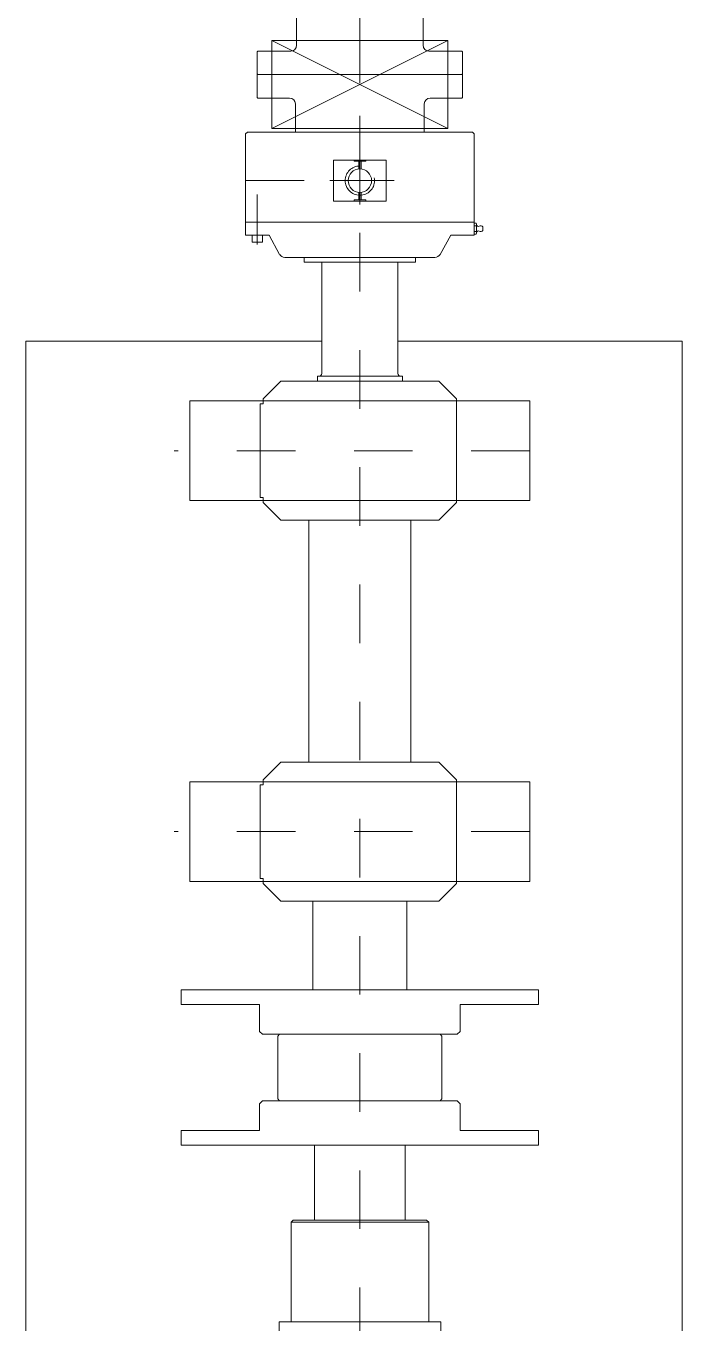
# Model space of a CAD drawing. Header units: metres. Extents: x 497148 to 498044, y 2998751 to 2999627.
# Drawn here: x 497604.914 to 497606.034, y 2999599.19 to 2999601.404 of the extents above; entities that cross this region are included whole.
import ezdxf

# ---------------------------------------------------------------- set-up
doc = ezdxf.new("R2010")
doc.units = ezdxf.units.M
for name, pattern in [('ACAD_ISO04W100', [30.5, 24, -3, 0.5, -3]), ('AD_LTYPE1 0 mm', [2, 1, -1]), ('AD_LTYPE2 0 mm', [16, 13, -1, 1, -1]), ('点画线', [18, 12, -2, 2, -2]), ('虚线', [2, 1, -1])]:
    doc.linetypes.add(name, pattern=pattern)
for name, color, linetype, lineweight in [('ACAD中心线', 1, 'AD_LTYPE2 0 mm', 0), ('ACAD实线', 7, 'Continuous', 0), ('ACAD虚线', 5, 'AD_LTYPE1 0 mm', 0), ('管道', 7, 'Continuous', 20), ('设备', 253, 'Continuous', 15)]:
    doc.layers.add(name, color=color, linetype=linetype, lineweight=lineweight)

# ---------------------------------------------------------------- blocks, each defined once
blk = doc.blocks.new('*X419')
at = {"layer": 'ACAD中心线', "linetype": 'AD_LTYPE1 0 mm', "lineweight": 0}
for p, q in [((0, -79.6), (0, 0)), ((-48.1, -40.8), (51.2, -40.8))]:
    blk.add_line(p, q, dxfattribs=at)
at = {"layer": 'ACAD实线', "linetype": 'Continuous', "lineweight": 0}
for p, q in [((-45, -75.8), (-45, -5.8)), ((-45, -5.8), (45, -5.8)), ((45, -5.8), (45, -75.8)), ((45, -75.8), (-45, -75.8))]:
    blk.add_line(p, q, dxfattribs=at)
blk.add_circle((0, -40.8), 20, dxfattribs=at)
at = {"layer": 'ACAD虚线', "linetype": 'AD_LTYPE2 0 mm', "lineweight": 0}
for p, q in [((-10, -7.8), (-10, -5.8)), ((-10, -7.8), (10, -7.8)), ((-2, -7.8), (-2, -20.8)), ((2, -7.8), (2, -20.8)), ((10, -7.8), (10, -5.8)), ((-2, -73.8), (-2, -60.8)), ((2, -73.8), (2, -60.8)), ((-10, -73.8), (-10, -75.8)), ((-10, -73.8), (10, -73.8)), ((10, -73.8), (10, -75.8))]:
    blk.add_line(p, q, dxfattribs=at)
blk = doc.blocks.new('*X420')
at = {"layer": 'ACAD中心线', "linetype": 'AD_LTYPE1 0 mm', "lineweight": 0}
for p, q in [((0, -79.6), (0, 0)), ((-48.1, -40.8), (51.2, -40.8))]:
    blk.add_line(p, q, dxfattribs=at)
at = {"layer": 'ACAD实线', "linetype": 'Continuous', "lineweight": 0}
for p, q in [((-45, -75.8), (-45, -5.8)), ((-45, -5.8), (45, -5.8)), ((45, -5.8), (45, -75.8)), ((45, -75.8), (-45, -75.8))]:
    blk.add_line(p, q, dxfattribs=at)
blk.add_circle((0, -40.8), 20, dxfattribs=at)
at = {"layer": 'ACAD虚线', "linetype": 'AD_LTYPE2 0 mm', "lineweight": 0}
for p, q in [((-10, -7.8), (-10, -5.8)), ((-10, -7.8), (10, -7.8)), ((-2, -7.8), (-2, -20.8)), ((2, -7.8), (2, -20.8)), ((10, -7.8), (10, -5.8)), ((-2, -73.8), (-2, -60.8)), ((2, -73.8), (2, -60.8)), ((-10, -73.8), (-10, -75.8)), ((-10, -73.8), (10, -73.8)), ((10, -73.8), (10, -75.8))]:
    blk.add_line(p, q, dxfattribs=at)
blk = doc.blocks.new('*X421')
at = {"layer": 'ACAD中心线', "linetype": 'AD_LTYPE1 0 mm', "lineweight": 0}
for p, q in [((0, -79.6), (0, 0)), ((-48.1, -40.8), (51.2, -40.8))]:
    blk.add_line(p, q, dxfattribs=at)
at = {"layer": 'ACAD实线', "linetype": 'Continuous', "lineweight": 0}
for p, q in [((-45, -75.8), (-45, -5.8)), ((-45, -5.8), (45, -5.8)), ((45, -5.8), (45, -75.8)), ((45, -75.8), (-45, -75.8))]:
    blk.add_line(p, q, dxfattribs=at)
blk.add_circle((0, -40.8), 20, dxfattribs=at)
at = {"layer": 'ACAD虚线', "linetype": 'AD_LTYPE2 0 mm', "lineweight": 0}
for p, q in [((-10, -7.8), (-10, -5.8)), ((-10, -7.8), (10, -7.8)), ((-2, -7.8), (-2, -20.8)), ((2, -7.8), (2, -20.8)), ((10, -7.8), (10, -5.8)), ((-2, -73.8), (-2, -60.8)), ((2, -73.8), (2, -60.8)), ((-10, -73.8), (-10, -75.8)), ((-10, -73.8), (10, -73.8)), ((10, -73.8), (10, -75.8))]:
    blk.add_line(p, q, dxfattribs=at)
blk = doc.blocks.new('*X422')
at = {"layer": 'ACAD中心线', "linetype": 'AD_LTYPE1 0 mm', "lineweight": 0}
for p, q in [((0, -79.6), (0, 0)), ((-48.1, -40.8), (51.2, -40.8))]:
    blk.add_line(p, q, dxfattribs=at)
at = {"layer": 'ACAD实线', "linetype": 'Continuous', "lineweight": 0}
for p, q in [((-45, -75.8), (-45, -5.8)), ((-45, -5.8), (45, -5.8)), ((45, -5.8), (45, -75.8)), ((45, -75.8), (-45, -75.8))]:
    blk.add_line(p, q, dxfattribs=at)
blk.add_circle((0, -40.8), 20, dxfattribs=at)
at = {"layer": 'ACAD虚线', "linetype": 'AD_LTYPE2 0 mm', "lineweight": 0}
for p, q in [((-10, -7.8), (-10, -5.8)), ((-10, -7.8), (10, -7.8)), ((-2, -7.8), (-2, -20.8)), ((2, -7.8), (2, -20.8)), ((10, -7.8), (10, -5.8)), ((-2, -73.8), (-2, -60.8)), ((2, -73.8), (2, -60.8)), ((-10, -73.8), (-10, -75.8)), ((-10, -73.8), (10, -73.8)), ((10, -73.8), (10, -75.8))]:
    blk.add_line(p, q, dxfattribs=at)
blk = doc.blocks.new('A$C18155853')
at = {"layer": '设备', "linetype": 'ACAD_ISO04W100', "ltscale": 0.05}
blk.add_line((-2013.7, -6748.3), (-2013.7, 4357.5), dxfattribs=at)
at = {"layer": '设备', "color": 1, "linetype": '点画线'}
for p, q in [((-2013.7, -3909), (-2013.7, -4192.9)), ((-2163.7, -4187.9), (-2163.7, -4127.9)), ((-1863.7, -4184.2), (-1863.7, -4132.3))]:
    blk.add_line(p, q, dxfattribs=at)
at = {"layer": '设备', "linetype": 'Continuous', "lineweight": 0}
for p, q in [((-2121.7, -4033), (-2121.7, -4128)), ((-1905.7, -4033), (-1905.7, -4128)), ((-2188.7, -4139), (-2187.7, -4138)), ((-2188.7, -4177), (-2188.7, -4139)), ((-2188.7, -4178), (-2188.7, -4139)), ((-2187.7, -4138), (-2134.7, -4138)), ((-1895.7, -4138), (-1839.7, -4138)), ((-1838.7, -4139), (-1839.7, -4138)), ((-1838.7, -4177), (-1838.7, -4139)), ((-1838.7, -4178), (-1838.7, -4139)), ((-2187.7, -4178), (-2188.7, -4177)), ((-2188.7, -4178), (-2188.7, -4217)), ((-2013.7, -4178), (-2188.7, -4178)), ((-2187.7, -4178), (-1839.7, -4178)), ((-1838.7, -4178), (-2013.7, -4178)), ((-1839.7, -4178), (-1838.7, -4177)), ((-1838.7, -4178), (-1838.7, -4217)), ((-2187.7, -4218), (-2188.7, -4217)), ((-2187.7, -4218), (-2188.7, -4217)), ((-2133.7, -4218), (-2187.7, -4218)), ((-2133.7, -4218), (-2187.7, -4218)), ((-2123.7, -4228), (-2123.7, -4276)), ((-2123.7, -4228), (-2123.7, -4276)), ((-1903.7, -4228), (-1903.7, -4276)), ((-1903.7, -4228), (-1903.7, -4276)), ((-1903.7, -4228), (-1903.7, -4276)), ((-1903.7, -4228), (-1903.7, -4276)), ((-1839.7, -4218), (-1893.7, -4218)), ((-1839.7, -4218), (-1893.7, -4218)), ((-1838.7, -4217), (-1839.7, -4218)), ((-1838.7, -4217), (-1839.7, -4218)), ((-2205.7, -4276), (-2208.7, -4279)), ((-2205.7, -4276), (-2208.7, -4279)), ((-2205.7, -4276), (-2208.7, -4279)), ((-2205.7, -4276), (-2208.7, -4279)), ((-2208.7, -4279), (-2208.7, -4430)), ((-2208.7, -4279), (-2208.7, -4430)), ((-2208.7, -4279), (-2208.7, -4430)), ((-2208.7, -4279), (-2208.7, -4430)), ((-2205.7, -4276), (-2013.7, -4276)), ((-2205.7, -4276), (-2013.7, -4276)), ((-2205.7, -4276), (-2013.7, -4276)), ((-2205.7, -4276), (-2013.7, -4276)), ((-2013.7, -4276), (-1821.7, -4276)), ((-2013.7, -4276), (-1821.7, -4276)), ((-2013.7, -4276), (-1821.7, -4276)), ((-2013.7, -4276), (-1821.7, -4276)), ((-1821.7, -4276), (-1818.7, -4279)), ((-1821.7, -4276), (-1818.7, -4279)), ((-1821.7, -4276), (-1818.7, -4279)), ((-1821.7, -4276), (-1818.7, -4279)), ((-1818.7, -4279), (-1818.7, -4430)), ((-1818.7, -4279), (-1818.7, -4430)), ((-1818.7, -4279), (-1818.7, -4430)), ((-1818.7, -4279), (-1818.7, -4430)), ((-2208.7, -4430), (-2208.7, -4452)), ((-2208.7, -4430), (-1818.7, -4430)), ((-2208.7, -4430), (-2208.7, -4452)), ((-2208.7, -4430), (-1818.7, -4430)), ((-2208.7, -4430), (-2208.7, -4452)), ((-2208.7, -4430), (-1818.7, -4430)), ((-2208.7, -4430), (-2208.7, -4452)), ((-2208.7, -4430), (-1818.7, -4430)), ((-1818.7, -4430), (-1818.7, -4452)), ((-1818.7, -4430), (-1818.7, -4452)), ((-1818.7, -4430), (-1818.7, -4452)), ((-1818.7, -4430), (-1818.7, -4452)), ((-1803.7, -4444.1), (-1803.7, -4437.9)), ((-1803.7, -4444.1), (-1803.7, -4437.9)), ((-1803.7, -4444.1), (-1803.7, -4437.9)), ((-1803.7, -4444.1), (-1803.7, -4437.9)), ((-2208.7, -4452), (-2168.7, -4452)), ((-2208.7, -4452), (-2168.7, -4452)), ((-2208.7, -4452), (-2168.7, -4452)), ((-2208.7, -4452), (-2168.7, -4452)), ((-2168.7, -4452), (-2150.6, -4484.8)), ((-2168.7, -4452), (-2150.6, -4484.8)), ((-2168.7, -4452), (-2150.6, -4484.8)), ((-2168.7, -4452), (-2150.6, -4484.8)), ((-1858.7, -4452), (-1876.9, -4484.8)), ((-1858.7, -4452), (-1876.9, -4484.8)), ((-1858.7, -4452), (-1876.9, -4484.8)), ((-1858.7, -4452), (-1876.9, -4484.8)), ((-1858.7, -4452), (-1818.7, -4452)), ((-1858.7, -4452), (-1818.7, -4452)), ((-1858.7, -4452), (-1818.7, -4452)), ((-1858.7, -4452), (-1818.7, -4452)), ((-2141.8, -4490), (-2013.7, -4490)), ((-2141.8, -4490), (-2013.7, -4490)), ((-2141.8, -4490), (-2013.7, -4490)), ((-2141.8, -4490), (-2013.7, -4490)), ((-2108.7, -4490), (-2108.7, -4498)), ((-2108.7, -4490), (-2108.7, -4498)), ((-2108.7, -4490), (-2108.7, -4498)), ((-2108.7, -4490), (-2108.7, -4498)), ((-2013.7, -4490), (-1885.6, -4490)), ((-2013.7, -4490), (-1885.6, -4490)), ((-2013.7, -4490), (-1885.6, -4490)), ((-2013.7, -4490), (-1885.6, -4490)), ((-1918.7, -4490), (-1918.7, -4498)), ((-1918.7, -4490), (-1918.7, -4498)), ((-1918.7, -4490), (-1918.7, -4498)), ((-1918.7, -4490), (-1918.7, -4498)), ((-2108.7, -4498), (-1918.7, -4498)), ((-2108.7, -4498), (-1918.7, -4498)), ((-2108.7, -4498), (-1918.7, -4498)), ((-2108.7, -4498), (-1918.7, -4498)), ((-1948.7, -4498), (-2078.7, -4498)), ((-2078.7, -4498), (-2078.7, -4688)), ((-1948.7, -4498), (-2078.7, -4498)), ((-2078.7, -4498), (-2078.7, -4688)), ((-1948.7, -4498), (-2078.7, -4498)), ((-2078.7, -4498), (-2078.7, -4688)), ((-1948.7, -4498), (-2078.7, -4498)), ((-2078.7, -4498), (-2078.7, -4688)), ((-1948.7, -4498), (-1948.7, -4688)), ((-1948.7, -4498), (-1948.7, -4688)), ((-1948.7, -4498), (-1948.7, -4688)), ((-1948.7, -4498), (-1948.7, -4688)), ((-2086.2, -4693), (-1941.2, -4693)), ((-2086.2, -4693), (-2086.2, -4701.5)), ((-2086.2, -4693), (-1941.2, -4693)), ((-2086.2, -4693), (-2086.2, -4701.5)), ((-2086.2, -4693), (-1941.2, -4693)), ((-2086.2, -4693), (-2086.2, -4701.5)), ((-2086.2, -4693), (-1941.2, -4693)), ((-2086.2, -4693), (-2086.2, -4701.5)), ((-2078.7, -4693), (-1948.7, -4693)), ((-2078.7, -4693), (-1948.7, -4693)), ((-2078.7, -4693), (-1948.7, -4693)), ((-2078.7, -4693), (-1948.7, -4693)), ((-1941.2, -4693), (-1941.2, -4701.5)), ((-1941.2, -4693), (-1941.2, -4701.5)), ((-1941.2, -4693), (-1941.2, -4701.5)), ((-1941.2, -4693), (-1941.2, -4701.5)), ((-2148.7, -4701.5), (-2178.7, -4731.5)), ((-2148.7, -4701.5), (-2178.7, -4731.5)), ((-2148.7, -4701.5), (-2178.7, -4731.5)), ((-2148.7, -4701.5), (-2178.7, -4731.5)), ((-1878.7, -4701.5), (-2148.7, -4701.5)), ((-1878.7, -4701.5), (-2148.7, -4701.5)), ((-1878.7, -4701.5), (-2148.7, -4701.5)), ((-1878.7, -4701.5), (-2148.7, -4701.5)), ((-1878.7, -4701.5), (-1848.7, -4731.5)), ((-1878.7, -4701.5), (-1848.7, -4731.5)), ((-1878.7, -4701.5), (-1848.7, -4731.5)), ((-1878.7, -4701.5), (-1848.7, -4731.5)), ((-1723.7, -4735), (-2303.7, -4735)), ((-2303.7, -4735), (-2303.7, -4905)), ((-2178.7, -4740), (-2178.7, -4731.5)), ((-2178.7, -4740), (-2178.7, -4731.5)), ((-2178.7, -4740), (-2178.7, -4731.5)), ((-2178.7, -4740), (-2178.7, -4731.5)), ((-1848.7, -4908.5), (-1848.7, -4731.5)), ((-1848.7, -4908.5), (-1848.7, -4731.5)), ((-1848.7, -4908.5), (-1848.7, -4731.5)), ((-1848.7, -4908.5), (-1848.7, -4731.5)), ((-1723.7, -4735), (-1723.7, -4905)), ((-2183.7, -4900), (-2183.7, -4740)), ((-2178.7, -4740), (-2183.7, -4740)), ((-2183.7, -4900), (-2183.7, -4740)), ((-2178.7, -4740), (-2183.7, -4740)), ((-2183.7, -4900), (-2183.7, -4740)), ((-2178.7, -4740), (-2183.7, -4740)), ((-2183.7, -4900), (-2183.7, -4740)), ((-2178.7, -4740), (-2183.7, -4740)), ((-1723.7, -4905), (-2303.7, -4905)), ((-2178.7, -4900), (-2183.7, -4900)), ((-2178.7, -4900), (-2183.7, -4900)), ((-2178.7, -4900), (-2183.7, -4900)), ((-2178.7, -4900), (-2183.7, -4900)), ((-2178.7, -4908.5), (-2178.7, -4900)), ((-2178.7, -4908.5), (-2178.7, -4900)), ((-2178.7, -4908.5), (-2178.7, -4900)), ((-2178.7, -4908.5), (-2178.7, -4900)), ((-2148.7, -4938.5), (-2178.7, -4908.5)), ((-2148.7, -4938.5), (-2178.7, -4908.5)), ((-2148.7, -4938.5), (-2178.7, -4908.5)), ((-2148.7, -4938.5), (-2178.7, -4908.5)), ((-1878.7, -4938.5), (-1848.7, -4908.5)), ((-1878.7, -4938.5), (-1848.7, -4908.5)), ((-1878.7, -4938.5), (-1848.7, -4908.5)), ((-1878.7, -4938.5), (-1848.7, -4908.5)), ((-1878.7, -4938.5), (-2148.7, -4938.5)), ((-1878.7, -4938.5), (-2148.7, -4938.5)), ((-1878.7, -4938.5), (-2148.7, -4938.5)), ((-1878.7, -4938.5), (-2148.7, -4938.5)), ((-2100.7, -4938.5), (-2100.7, -5351.5)), ((-1926.7, -4938.5), (-1926.7, -5351.5)), ((-1926.7, -4938.5), (-1926.7, -5351.5)), ((-2148.7, -5351.5), (-2178.7, -5381.5)), ((-1878.7, -5351.5), (-2148.7, -5351.5)), ((-1878.7, -5351.5), (-1848.7, -5381.5)), ((-1723.7, -5385), (-2303.7, -5385)), ((-2303.7, -5385), (-2303.7, -5555)), ((-2183.7, -5550), (-2183.7, -5390)), ((-2178.7, -5390), (-2183.7, -5390)), ((-2183.7, -5550), (-2183.7, -5390)), ((-2178.7, -5390), (-2183.7, -5390)), ((-2178.7, -5390), (-2178.7, -5381.5)), ((-2178.7, -5390), (-2178.7, -5381.5)), ((-1848.7, -5558.5), (-1848.7, -5381.5)), ((-1848.7, -5558.5), (-1848.7, -5381.5)), ((-1723.7, -5385), (-1723.7, -5555)), ((-1723.7, -5555), (-2303.7, -5555)), ((-2178.7, -5550), (-2183.7, -5550)), ((-2178.7, -5550), (-2183.7, -5550)), ((-2178.7, -5558.5), (-2178.7, -5550)), ((-2178.7, -5558.5), (-2178.7, -5550)), ((-2148.7, -5588.5), (-2178.7, -5558.5)), ((-2148.7, -5588.5), (-2178.7, -5558.5)), ((-1878.7, -5588.5), (-1848.7, -5558.5)), ((-1878.7, -5588.5), (-1848.7, -5558.5)), ((-1878.7, -5588.5), (-2148.7, -5588.5)), ((-1878.7, -5588.5), (-2148.7, -5588.5)), ((-2093.7, -5588.5), (-2093.7, -5740)), ((-2093.7, -5588.5), (-2093.7, -5740)), ((-1933.7, -5588.5), (-1933.7, -5740)), ((-1933.7, -5588.5), (-1933.7, -5740)), ((-1708.7, -5740), (-2318.7, -5740)), ((-2318.7, -5765.4), (-2318.7, -5740)), ((-1708.7, -5740), (-2318.7, -5740)), ((-2318.7, -5765.4), (-2318.7, -5740)), ((-1708.7, -5765.4), (-1708.7, -5740)), ((-1708.7, -5765.4), (-1708.7, -5740)), ((-2185, -5765.4), (-2318.7, -5765.4)), ((-2185, -5765.4), (-2318.7, -5765.4)), ((-2185, -5811), (-2185, -5765.4)), ((-2185, -5811), (-2185, -5765.4)), ((-1842.5, -5811), (-1842.5, -5765.4)), ((-1708.7, -5765.4), (-1842.5, -5765.4)), ((-1708.7, -5765.4), (-1842.5, -5765.4)), ((-1842.5, -5811), (-1842.5, -5765.4)), ((-2180, -5816), (-2185, -5811)), ((-2180, -5816), (-2185, -5811)), ((-1847.5, -5816), (-2180, -5816)), ((-1847.5, -5816), (-2180, -5816)), ((-2150.7, -5816), (-2153.7, -5819)), ((-2150.7, -5816), (-2153.7, -5819)), ((-2153.7, -5819), (-2153.7, -5926.4)), ((-2153.7, -5819), (-2153.7, -5926.4)), ((-2153.7, -5819), (-2153.7, -5926.4)), ((-2153.7, -5819), (-2153.7, -5926.4)), ((-1876.7, -5816), (-1873.7, -5819)), ((-1876.7, -5816), (-1873.7, -5819)), ((-1873.7, -5819), (-1873.7, -5926.4)), ((-1873.7, -5819), (-1873.7, -5926.4)), ((-1873.7, -5819), (-1873.7, -5926.4)), ((-1873.7, -5819), (-1873.7, -5926.4)), ((-1847.5, -5816), (-1842.5, -5811)), ((-1847.5, -5816), (-1842.5, -5811)), ((-2180, -5929.4), (-2185, -5934.4)), ((-2180, -5929.4), (-2185, -5934.4)), ((-1847.5, -5929.4), (-2180, -5929.4)), ((-1847.5, -5929.4), (-2180, -5929.4)), ((-2153.7, -5926.4), (-2150.7, -5929.4)), ((-2153.7, -5926.4), (-2150.7, -5929.4)), ((-1873.7, -5926.4), (-1876.7, -5929.4)), ((-1873.7, -5926.4), (-1876.7, -5929.4)), ((-1847.5, -5929.4), (-1842.5, -5934.4)), ((-1847.5, -5929.4), (-1842.5, -5934.4)), ((-2185, -5934.4), (-2185, -5980)), ((-2185, -5934.4), (-2185, -5980)), ((-1842.5, -5934.4), (-1842.5, -5980)), ((-1842.5, -5934.4), (-1842.5, -5980)), ((-2185, -5980), (-2318.7, -5980)), ((-2318.7, -5980), (-2318.7, -6005.4)), ((-2185, -5980), (-2318.7, -5980)), ((-2318.7, -5980), (-2318.7, -6005.4)), ((-1708.7, -5980), (-1842.5, -5980)), ((-1708.7, -5980), (-1842.5, -5980)), ((-1708.7, -5980), (-1708.7, -6005.4)), ((-1708.7, -5980), (-1708.7, -6005.4)), ((-1708.7, -6005.4), (-2318.7, -6005.4)), ((-1708.7, -6005.4), (-2318.7, -6005.4)), ((-2091.2, -6005.4), (-2091.2, -6133)), ((-2091.2, -6005.4), (-2091.2, -6133)), ((-1936.2, -6005.4), (-1936.2, -6133)), ((-1936.2, -6005.4), (-1936.2, -6133))]:
    blk.add_line(p, q, dxfattribs=at)
at = {"layer": '设备', "color": 7, "linetype": 'Continuous', "lineweight": 0}
for p, q in [((-2131.7, -4138), (-2185.7, -4138)), ((-1818.7, -4433), (-1818, -4431.8)), ((-1818.7, -4433), (-1818, -4431.8)), ((-1818.7, -4433), (-1818, -4431.8)), ((-1818.7, -4433), (-1818, -4431.8)), ((-1818.7, -4449), (-1818.7, -4433)), ((-1818.7, -4449), (-1818.7, -4433)), ((-1818.7, -4449), (-1818.7, -4433)), ((-1818.7, -4449), (-1818.7, -4433)), ((-1818, -4450.2), (-1818.7, -4449)), ((-1818, -4450.2), (-1818.7, -4449)), ((-1818, -4450.2), (-1818.7, -4449)), ((-1818, -4450.2), (-1818.7, -4449)), ((-1815.4, -4431.8), (-1818, -4431.8)), ((-1815.4, -4431.8), (-1818, -4431.8)), ((-1815.4, -4431.8), (-1818, -4431.8)), ((-1815.4, -4431.8), (-1818, -4431.8)), ((-1815.4, -4436.4), (-1818, -4436.4)), ((-1815.4, -4436.4), (-1818, -4436.4)), ((-1815.4, -4436.4), (-1818, -4436.4)), ((-1815.4, -4436.4), (-1818, -4436.4)), ((-1815.4, -4445.6), (-1818, -4445.6)), ((-1815.4, -4445.6), (-1818, -4445.6)), ((-1815.4, -4445.6), (-1818, -4445.6)), ((-1815.4, -4445.6), (-1818, -4445.6)), ((-1814.7, -4433), (-1815.4, -4431.8)), ((-1814.7, -4433), (-1815.4, -4431.8)), ((-1814.7, -4433), (-1815.4, -4431.8)), ((-1814.7, -4433), (-1815.4, -4431.8)), ((-1815.4, -4450.2), (-1814.7, -4449)), ((-1815.4, -4450.2), (-1814.7, -4449)), ((-1815.4, -4450.2), (-1814.7, -4449)), ((-1815.4, -4450.2), (-1814.7, -4449)), ((-1814.7, -4449), (-1814.7, -4433)), ((-1814.7, -4449), (-1814.7, -4433)), ((-1814.7, -4449), (-1814.7, -4433)), ((-1814.7, -4449), (-1814.7, -4433)), ((-2197.7, -4464), (-2197.7, -4452)), ((-2197.7, -4452), (-2179.7, -4452)), ((-2197.7, -4464), (-2197.7, -4452)), ((-2197.7, -4452), (-2179.7, -4452)), ((-2197.7, -4464), (-2197.7, -4452)), ((-2197.7, -4452), (-2179.7, -4452)), ((-2197.7, -4464), (-2197.7, -4452)), ((-2197.7, -4452), (-2179.7, -4452)), ((-2179.7, -4464), (-2197.7, -4464)), ((-2179.7, -4464), (-2197.7, -4464)), ((-2179.7, -4464), (-2197.7, -4464)), ((-2179.7, -4464), (-2197.7, -4464)), ((-2179.7, -4452), (-2179.7, -4464)), ((-2179.7, -4452), (-2179.7, -4464)), ((-2179.7, -4452), (-2179.7, -4464)), ((-2179.7, -4452), (-2179.7, -4464)), ((-1815.4, -4450.2), (-1818, -4450.2)), ((-1815.4, -4450.2), (-1818, -4450.2)), ((-1815.4, -4450.2), (-1818, -4450.2)), ((-1815.4, -4450.2), (-1818, -4450.2)), ((-2127.7, -6133), (-2131.2, -6136.5)), ((-2131.2, -6136.5), (-1896.2, -6136.5)), ((-2131.2, -6136.5), (-2131.2, -6307)), ((-2127.7, -6133), (-1899.7, -6133)), ((-1896.2, -6136.5), (-1899.7, -6133)), ((-1896.2, -6136.5), (-1896.2, -6307)), ((-2151.7, -6307), (-2151.7, -6375.2)), ((-2131.2, -6307), (-2151.7, -6307)), ((-2131.2, -6307), (-1896.2, -6307)), ((-1896.2, -6307), (-1875.7, -6307)), ((-1875.7, -6307), (-1875.7, -6375.2))]:
    blk.add_line(p, q, dxfattribs=at)
at = {"layer": '设备', "color": 4}
for p, q in [((-2163.7, -4120), (-2013.7, -4120)), ((-2163.7, -4270), (-2163.7, -4120)), ((-1863.7, -4120), (-2163.7, -4270)), ((-2163.7, -4120), (-1863.7, -4270)), ((-2013.7, -4120), (-1863.7, -4120)), ((-1863.7, -4120), (-1863.7, -4270)), ((-1863.7, -4270), (-2163.7, -4270))]:
    blk.add_line(p, q, dxfattribs=at)
at = {"layer": '设备', "linetype": 'AD_LTYPE2 0 mm', "lineweight": 0}
for p, q in [((-2208.7, -4359), (-1954.9, -4359)), ((-2208.7, -4359), (-1954.9, -4359)), ((-2208.7, -4359), (-1954.9, -4359)), ((-2058.7, -4359), (-1954.9, -4359)), ((-2188.7, -4382.4), (-2188.7, -4468.1)), ((-2188.7, -4382.4), (-2188.7, -4468.1)), ((-2188.7, -4382.4), (-2188.7, -4468.1)), ((-2188.7, -4382.4), (-2188.7, -4468.1))]:
    blk.add_line(p, q, dxfattribs=at)
at = {"layer": '设备', "linetype": 'AD_LTYPE1 0 mm', "lineweight": 0}
for p, q in [((-1723.7, -4820), (-2330.8, -4820)), ((-1723.7, -5470), (-2330.8, -5470))]:
    blk.add_line(p, q, dxfattribs=at)
at = {"layer": '设备', "lineweight": 5, "ltscale": 0.05}
for points in [[(-2078.7, -4633), (-2583.6, -4633), (-2583.6, -6383), (-2176.2, -6383)], [(-1851.2, -6383), (-1463.7, -6383), (-1463.7, -4633), (-1948.7, -4633)]]:
    blk.add_lwpolyline(points, dxfattribs=at)
at = {"layer": '设备', "linetype": 'AD_LTYPE1 0 mm', "lineweight": 0}
blk.add_circle((-2013.7, -4359), 25, dxfattribs=at)
blk.add_circle((-2013.7, -4359), 25, dxfattribs=at)
blk.add_circle((-2013.7, -4359), 25, dxfattribs=at)
blk.add_circle((-2013.7, -4359), 25, dxfattribs=at)
at = {"layer": '设备', "linetype": 'Continuous', "lineweight": 0}
for centre, radius, start, end in [((-2131.7, -4128), 10, 270, 0), ((-1895.7, -4128), 10, 180, 270), ((-2133.7, -4228), 10, 0, 90), ((-2133.7, -4228), 10, 0, 90), ((-1893.7, -4228), 10, 90, 180), ((-1893.7, -4228), 10, 90, 180), ((-1811.7, -4434.1), 3, 180, 300.7405), ((-1811.7, -4434.1), 3, 180, 300.7405), ((-1811.7, -4434.1), 3, 180, 300.7405), ((-1811.7, -4434.1), 3, 180, 300.7405), ((-1811.7, -4447.9), 3, 59.2595, 180), ((-1811.7, -4447.9), 3, 59.2595, 180), ((-1811.7, -4447.9), 3, 59.2595, 180), ((-1811.7, -4447.9), 3, 59.2595, 180), ((-1807.6, -4441), 5, 38.1421, 120.7405), ((-1807.6, -4441), 5, 38.1421, 120.7405), ((-1807.6, -4441), 5, 38.1421, 120.7405), ((-1807.6, -4441), 5, 38.1421, 120.7405), ((-1807.6, -4441), 5, 239.2595, 321.8579), ((-1807.6, -4441), 5, 239.2595, 321.8579), ((-1807.6, -4441), 5, 239.2595, 321.8579), ((-1807.6, -4441), 5, 239.2595, 321.8579), ((-2141.8, -4480), 10, 208.9264, 270), ((-2141.8, -4480), 10, 208.9264, 270), ((-2141.8, -4480), 10, 208.9264, 270), ((-2141.8, -4480), 10, 208.9264, 270), ((-1885.6, -4480), 10, 270, 331.0736), ((-1885.6, -4480), 10, 270, 331.0736), ((-1885.6, -4480), 10, 270, 331.0736), ((-1885.6, -4480), 10, 270, 331.0736), ((-2083.7, -4688), 5, 270, 0), ((-2083.7, -4688), 5, 270, 0), ((-2083.7, -4688), 5, 270, 0), ((-2083.7, -4688), 5, 270, 0), ((-1943.7, -4688), 5, 180, 270), ((-1943.7, -4688), 5, 180, 270), ((-1943.7, -4688), 5, 180, 270), ((-1943.7, -4688), 5, 180, 270)]:
    blk.add_arc(centre, radius, start, end, dxfattribs=at)
at = {"layer": '设备', "color": 7, "linetype": 'Continuous', "lineweight": 0}
for centre, radius, start, end in [((-1814.6, -4434.1), 4.09, 145.6158, 214.3842), ((-1814.6, -4434.1), 4.09, 145.6158, 214.3842), ((-1814.6, -4434.1), 4.09, 145.6158, 214.3842), ((-1814.6, -4434.1), 4.09, 145.6158, 214.3842), ((-1803.4, -4441), 15.3, 162.412, 197.588), ((-1803.4, -4441), 15.3, 162.412, 197.588), ((-1803.4, -4441), 15.3, 162.412, 197.588), ((-1803.4, -4441), 15.3, 162.412, 197.588), ((-1814.6, -4447.9), 4.09, 145.6158, 214.3842), ((-1814.6, -4447.9), 4.09, 145.6158, 214.3842), ((-1814.6, -4447.9), 4.09, 145.6158, 214.3842), ((-1814.6, -4447.9), 4.09, 145.6158, 214.3842), ((-1818.8, -4434.1), 4.09, 325.6158, 34.3842), ((-1818.8, -4434.1), 4.09, 325.6158, 34.3842), ((-1818.8, -4434.1), 4.09, 325.6158, 34.3842), ((-1818.8, -4434.1), 4.09, 325.6158, 34.3842), ((-1830, -4441), 15.3, 342.412, 17.588), ((-1830, -4441), 15.3, 342.412, 17.588), ((-1830, -4441), 15.3, 342.412, 17.588), ((-1830, -4441), 15.3, 342.412, 17.588), ((-1818.8, -4447.9), 4.09, 325.6158, 34.3842), ((-1818.8, -4447.9), 4.09, 325.6158, 34.3842), ((-1818.8, -4447.9), 4.09, 325.6158, 34.3842), ((-1818.8, -4447.9), 4.09, 325.6158, 34.3842)]:
    blk.add_arc(centre, radius, start, end, dxfattribs=at)
at = {"layer": '设备', "color": 150, "linetype": '虚线', "lineweight": 18, "rotation": 180}
for name in ['*X419', '*X420', '*X421', '*X422']:
    blk.add_blockref(name, (-2013.7, -4399.8), dxfattribs=at)
blk = doc.blocks.new('A$Ce080179e')
at = {"layer": '管道', "lineweight": 5, "ltscale": 0.05, "xscale": 0.001, "yscale": 0.001, "zscale": 0.001}
blk.add_blockref('A$C18155853', (83.9997, 25.8998), dxfattribs=at)

msp = doc.modelspace()

# ---------------------------------------------------------------- block references
msp.add_blockref('A$Ce080179e', (497523.4984, 2999579.5994))

doc.saveas('drawing.dxf')
